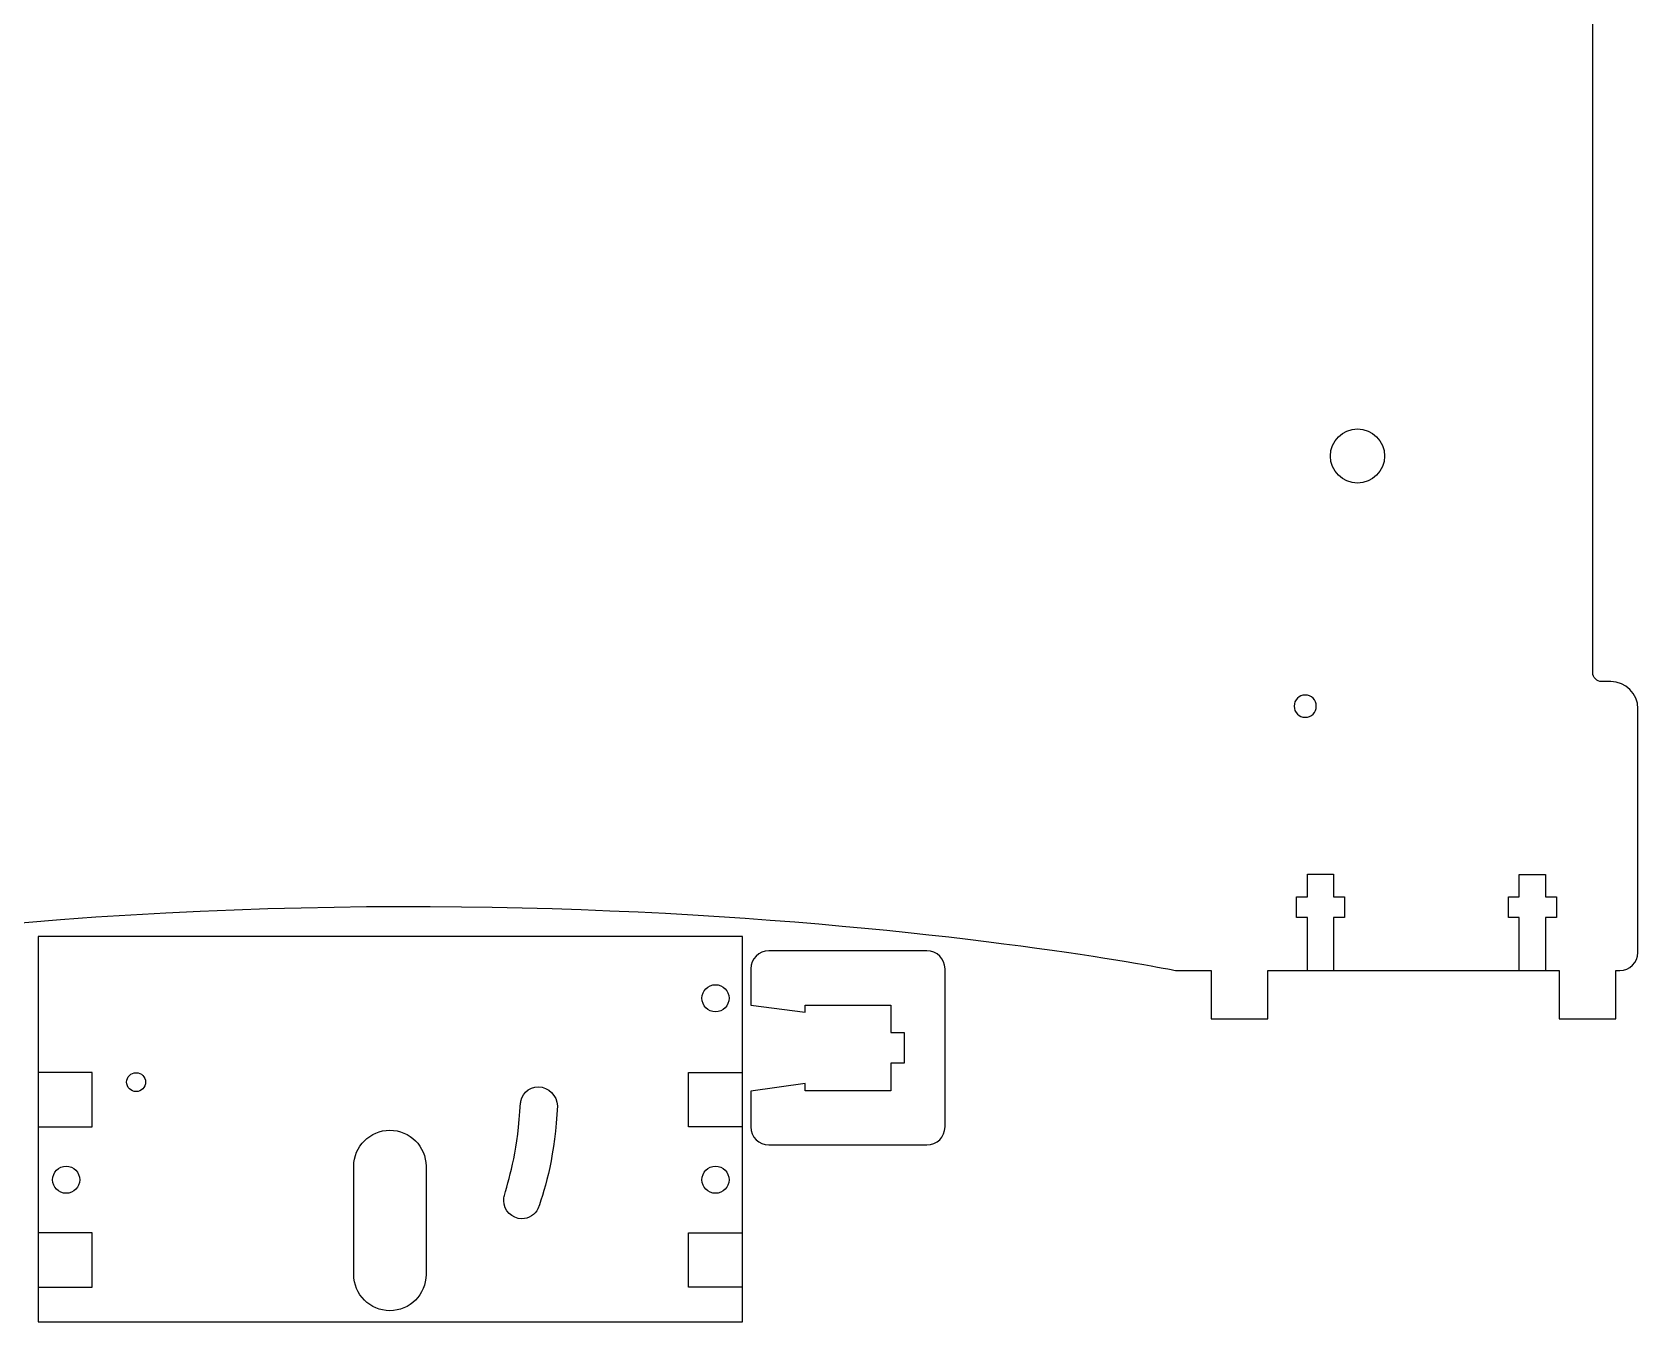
# Model space of a CAD drawing. Extents: x -130 to 662, y -187 to 471.
# Drawn here: x 484.3 to 662.2, y -153.2 to -10.3 of the extents above; entities that cross this region are included whole.
import ezdxf

# ---------------------------------------------------------------- set-up
doc = ezdxf.new("R2010")
doc.units = 0
doc.header["$MEASUREMENT"] = 0
doc.layers.add('LAYER_1_0_0_0', color=160, linetype='Continuous')

msp = doc.modelspace()

# ---------------------------------------------------------------- linework, layer by layer
at = {"layer": 'LAYER_1_0_0_0', "color": 1}
for points in [[(625.6, -114.23), (625.6, -108.38), (624.4, -108.38), (624.4, -106.08), (625.6, -106.08), (625.6, -103.58), (628.5, -103.58), (628.5, -106.08), (629.7, -106.08), (629.7, -108.38), (628.5, -108.38), (628.5, -114.22)], [(649.08, -114.25), (649.08, -108.4), (647.88, -108.4), (647.88, -106.1), (649.08, -106.1), (649.08, -103.6), (651.99, -103.6), (651.99, -106.1), (653.19, -106.1), (653.19, -108.4), (651.99, -108.4), (651.99, -114.24)], [(484.97, -131.56), (490.97, -131.56), (490.97, -125.55), (484.97, -125.55)], [(563.02, -131.56), (557.02, -131.56), (557.02, -125.55), (563.02, -125.55)], [(484.97, -149.34), (490.97, -149.34), (490.97, -143.33), (484.97, -143.33)], [(563.02, -149.34), (557.02, -149.34), (557.02, -143.33), (563.02, -143.33)]]:
    msp.add_lwpolyline(points, dxfattribs=at)
at = {"layer": 'LAYER_1_0_0_0', "color": 7}
msp.add_lwpolyline([(563.02, -110.49), (484.97, -110.49), (484.97, -153.18), (563.02, -153.19)], close=True, dxfattribs=at)
msp.add_circle((631.15, -57.25), 3, dxfattribs=at)
at = {"layer": 'LAYER_1_0_0_0', "color": 1}
for centre in [(560.02, -117.33), (488.08, -137.44), (560.02, -137.44)]:
    msp.add_circle(centre, 1.5, dxfattribs=at)
at = {"layer": 'LAYER_1_0_0_0', "color": 7}
for points, knots in [([(621.23, 208.93), (621.23, 208.93), (653.5, 208.93), (653.5, 208.93), (653.5, 208.93), (653.5, 208.93), (653.5, 208.93), (653.5, 208.93), (653.5, 214.29), (653.5, 214.29), (653.5, 214.29), (659.79, 214.29), (659.79, 214.29), (659.79, 214.29), (659.79, 208.93), (659.79, 208.93), (659.79, 208.93), (660.22, 208.18), (660.22, 208.18), (661.32, 208.18), (662.22, 208.03), (662.22, 206.93), (662.22, 206.93), (662.22, 179.93), (662.22, 179.93), (662.22, 178.27), (660.87, 176.93), (659.22, 176.93), (659.22, 176.93), (658.22, 176.93), (658.22, 176.93), (657.66, 176.93), (657.22, 176.48), (657.22, 175.93), (657.22, 175.93), (657.22, -81.25), (657.22, -81.25), (657.22, -81.8), (657.66, -82.25), (658.22, -82.25), (658.22, -82.25), (659.22, -82.25), (659.22, -82.25), (660.87, -82.25), (662.22, -83.59), (662.22, -85.25), (662.22, -85.25), (662.22, -112.25), (662.22, -112.25), (662.22, -113.35), (661.32, -114.25), (660.22, -114.25), (660.22, -114.25), (659.79, -114.25), (659.79, -114.25), (659.79, -114.25), (659.79, -119.61), (659.79, -119.61), (659.79, -119.61), (653.5, -119.61), (653.5, -119.61), (653.5, -119.61), (653.5, -114.25), (653.5, -114.25), (653.5, -114.25), (653.5, -114.25), (653.5, -114.25), (653.5, -114.25), (621.23, -114.25), (621.23, -114.25), (621.23, -114.25), (621.23, -119.61), (621.23, -119.61), (621.23, -119.61), (614.94, -119.61), (614.94, -119.61), (614.94, -119.61), (614.94, -114.25), (614.94, -114.25), (614.94, -114.25), (611.03, -114.25), (611.03, -114.25), (611.03, -114.25), (532.27, -98.3), (442.48, -114.25), (442.48, -114.25), (442.48, -114.3), (442.48, -114.3), (442.48, -114.3), (438.57, -114.3), (438.57, -114.3), (438.57, -114.3), (438.57, -119.66), (438.57, -119.66), (438.57, -119.66), (432.28, -119.66), (432.28, -119.66), (432.28, -119.66), (432.28, -114.3), (432.28, -114.3), (432.28, -114.3), (400.01, -114.3), (400.01, -114.3), (400.01, -114.3), (400.01, -119.66), (400.01, -119.66), (400.01, -119.66), (393.72, -119.66), (393.72, -119.66), (393.72, -119.66), (393.72, -114.3), (393.72, -114.3), (393.72, -114.3), (393.3, -114.3), (393.3, -114.3), (392.19, -114.3), (391.29, -113.4), (391.29, -112.3), (391.29, -112.3), (391.29, -85.3), (391.29, -85.3), (391.29, -83.64), (392.64, -82.3), (394.29, -82.3), (394.29, -82.3), (395.29, -82.3), (395.29, -82.3), (395.85, -82.3), (396.3, -81.85), (396.3, -81.3), (396.3, -81.3), (396.3, 175.98), (396.3, 175.98), (396.3, 176.53), (395.85, 176.98), (395.29, 176.98), (395.29, 176.98), (394.29, 176.98), (394.29, 176.98), (392.64, 176.98), (391.29, 178.32), (391.29, 179.98), (391.29, 179.98), (391.29, 206.98), (391.29, 206.98), (391.29, 208.09), (392.19, 208.98), (393.3, 208.98), (393.3, 208.98), (393.72, 208.98), (393.72, 208.98), (393.72, 208.98), (393.72, 214.34), (393.72, 214.34), (393.72, 214.34), (400.01, 214.34), (400.01, 214.34), (400.01, 214.34), (400.01, 208.98), (400.01, 208.98), (400.01, 208.98), (432.28, 208.98), (432.28, 208.98), (432.28, 208.98), (432.28, 214.34), (432.28, 214.34), (432.28, 214.34), (438.57, 214.34), (438.57, 214.34), (438.57, 214.34), (438.57, 208.98), (438.57, 208.98), (438.57, 208.98), (442.48, 208.98), (442.48, 208.98), (442.48, 208.98), (442.48, 208.93), (442.48, 208.93), (532.27, 192.98), (611.03, 208.93), (611.03, 208.93), (611.03, 208.93), (614.94, 208.93), (614.94, 208.93), (614.94, 208.93), (614.94, 214.29), (614.94, 214.29), (614.94, 214.29), (621.23, 214.29), (621.23, 214.29), (621.23, 214.29), (621.23, 208.93), (621.23, 208.93)], [0, 0, 0, 0, 1, 1, 1, 2, 2, 2, 3, 3, 3, 4, 4, 4, 5, 5, 5, 6, 6, 6, 7, 7, 7, 8, 8, 8, 9, 9, 9, 10, 10, 10, 11, 11, 11, 12, 12, 12, 13, 13, 13, 14, 14, 14, 15, 15, 15, 16, 16, 16, 17, 17, 17, 18, 18, 18, 19, 19, 19, 20, 20, 20, 21, 21, 21, 22, 22, 22, 23, 23, 23, 24, 24, 24, 25, 25, 25, 26, 26, 26, 27, 27, 27, 28, 28, 28, 29, 29, 29, 30, 30, 30, 31, 31, 31, 32, 32, 32, 33, 33, 33, 34, 34, 34, 35, 35, 35, 36, 36, 36, 37, 37, 37, 38, 38, 38, 39, 39, 39, 40, 40, 40, 41, 41, 41, 42, 42, 42, 43, 43, 43, 44, 44, 44, 45, 45, 45, 46, 46, 46, 47, 47, 47, 48, 48, 48, 49, 49, 49, 50, 50, 50, 51, 51, 51, 52, 52, 52, 53, 53, 53, 54, 54, 54, 55, 55, 55, 56, 56, 56, 57, 57, 57, 58, 58, 58, 59, 59, 59, 60, 60, 60, 61, 61, 61, 62, 62, 62, 63, 63, 63, 64, 64, 64, 64]), ([(583.45, -133.59), (583.45, -133.59), (565.93, -133.59), (565.93, -133.59), (564.83, -133.59), (563.93, -132.7), (563.93, -131.59), (563.93, -131.59), (563.93, -127.61), (563.93, -127.61), (563.93, -127.61), (563.92, -127.61), (563.92, -127.61), (563.92, -127.61), (569.94, -126.78), (569.94, -126.78), (569.94, -126.78), (569.94, -127.58), (569.94, -127.58), (569.94, -127.58), (579.44, -127.58), (579.44, -127.58), (579.44, -127.58), (579.44, -124.53), (579.44, -124.53), (579.44, -124.53), (580.94, -124.53), (580.94, -124.53), (580.94, -124.53), (580.94, -121.13), (580.94, -121.13), (580.94, -121.13), (579.44, -121.13), (579.44, -121.13), (579.44, -121.13), (579.44, -118.08), (579.44, -118.08), (579.44, -118.08), (569.94, -118.08), (569.94, -118.08), (569.94, -118.08), (569.94, -118.88), (569.94, -118.88), (569.94, -118.88), (563.93, -118.1), (563.93, -118.1), (563.93, -118.1), (563.93, -114.07), (563.93, -114.07), (563.93, -112.97), (564.83, -112.07), (565.93, -112.07), (565.93, -112.07), (583.45, -112.07), (583.45, -112.07), (584.55, -112.07), (585.45, -112.97), (585.45, -114.07), (585.45, -114.07), (585.45, -131.59), (585.45, -131.59), (585.45, -132.7), (584.55, -133.59), (583.45, -133.59)], [0, 0, 0, 0, 1, 1, 1, 2, 2, 2, 3, 3, 3, 4, 4, 4, 5, 5, 5, 6, 6, 6, 7, 7, 7, 8, 8, 8, 9, 9, 9, 10, 10, 10, 11, 11, 11, 12, 12, 12, 13, 13, 13, 14, 14, 14, 15, 15, 15, 16, 16, 16, 17, 17, 17, 18, 18, 18, 19, 19, 19, 20, 20, 20, 21, 21, 21, 21])]:
    msp.add_open_spline(points, degree=3, knots=knots, dxfattribs=at)
at = {"layer": 'LAYER_1_0_0_0', "color": 1}
for points, knots in [([(625.36, -83.73), (626.04, -83.73), (626.59, -84.28), (626.59, -84.96), (626.59, -85.64), (626.04, -86.2), (625.36, -86.2), (624.68, -86.2), (624.13, -85.64), (624.13, -84.96), (624.13, -84.28), (624.68, -83.73), (625.36, -83.73), (625.36, -83.73), (625.36, -83.73), (625.36, -83.73)], [0, 0, 0, 0, 1, 1, 1, 2, 2, 2, 3, 3, 3, 4, 4, 4, 5, 5, 5, 5]), ([(495.84, -127.67), (496.41, -127.67), (496.88, -127.2), (496.88, -126.62), (496.88, -126.05), (496.41, -125.57), (495.83, -125.58), (495.55, -125.57), (495.29, -125.68), (495.09, -125.88), (494.89, -126.08), (494.78, -126.34), (494.78, -126.62), (494.78, -127.2), (495.26, -127.67), (495.84, -127.67)], [0, 0, 0, 0, 1, 1, 1, 2, 2, 2, 3, 3, 3, 4, 4, 4, 5, 5, 5, 5]), ([(538.4, -129.15), (538.4, -128.04), (539.3, -127.15), (540.4, -127.15), (541.51, -127.15), (542.5, -128.14), (542.5, -129.24), (542.5, -129.24), (542.5, -129.24), (542.5, -129.24), (542.26, -134.55), (541.22, -138.34), (540.35, -140.66), (540.35, -140.66), (540.35, -140.66), (540.35, -140.66), (540.02, -141.32), (539.35, -141.76), (538.56, -141.76), (537.46, -141.76), (536.56, -140.87), (536.56, -139.76), (536.56, -139.56), (536.6, -139.36), (536.65, -139.17), (536.65, -139.17), (536.65, -139.17), (536.65, -139.17), (537.29, -136.82), (538.13, -134.11), (538.42, -128.93)], [0, 0, 0, 0, 1, 1, 1, 2, 2, 2, 3, 3, 3, 4, 4, 4, 5, 5, 5, 6, 6, 6, 7, 7, 7, 8, 8, 8, 9, 9, 9, 10, 10, 10, 10]), ([(523.95, -151.95), (526.16, -151.95), (527.95, -150.16), (527.95, -147.95), (527.95, -147.95), (527.95, -135.95), (527.95, -135.95), (527.95, -133.74), (526.16, -131.95), (523.95, -131.95), (521.74, -131.95), (519.95, -133.74), (519.95, -135.95), (519.95, -135.95), (519.95, -147.95), (519.95, -147.95), (519.95, -150.16), (521.74, -151.95), (523.95, -151.95)], [0, 0, 0, 0, 1, 1, 1, 2, 2, 2, 3, 3, 3, 4, 4, 4, 5, 5, 5, 6, 6, 6, 6])]:
    msp.add_open_spline(points, degree=3, knots=knots, dxfattribs=at)

doc.saveas('drawing.dxf')
